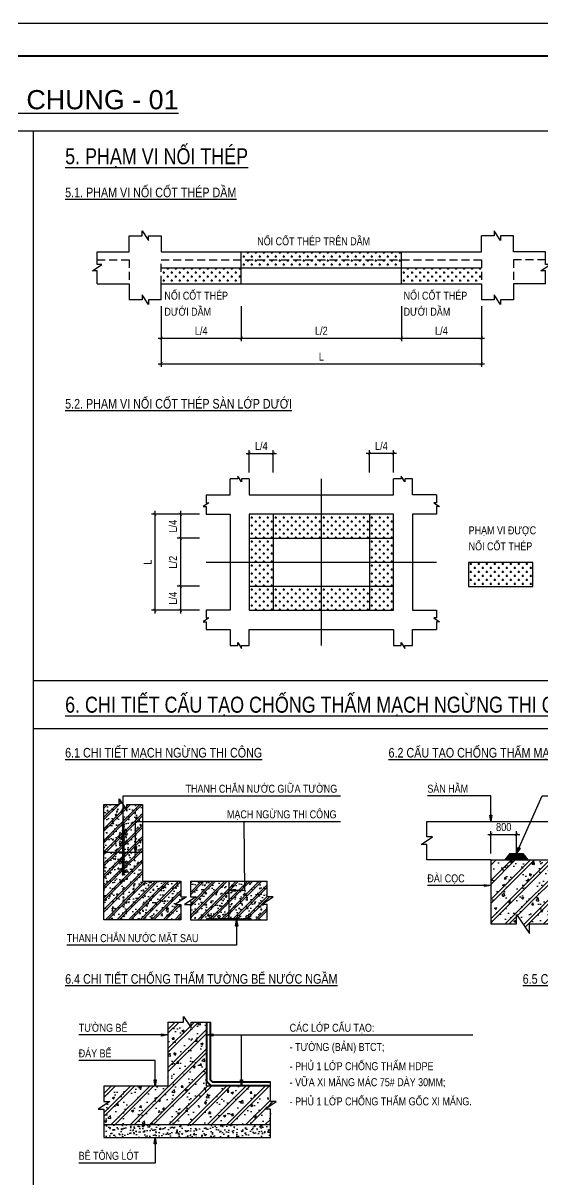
# Model space of a CAD drawing. Header units: millimetres. Extents: x -2327 to 84344, y -1171 to 60045.
# Drawn here: x 38348 to 54577, y 23913 to 60045 of the extents above; entities that cross this region are included whole.
import ezdxf
from ezdxf.enums import TextEntityAlignment as Align

# ---------------------------------------------------------------- set-up
doc = ezdxf.new("R2010")
doc.units = ezdxf.units.MM
doc.header["$LTSCALE"] = 100
doc.header["$MEASUREMENT"] = 0
doc.header["$PDMODE"] = 98
doc.linetypes.add('DASHED', pattern=[0.75, 0.5, -0.25])
doc.layers.get('DEFPOINTS').update_dxf_attribs({"color": 1})
for name, color, linetype in [('ccu12-Dai', 6, 'Continuous'), ('ccu12-Hatch', 8, 'Continuous'), ('ccu12-Khuat', 9, 'DASHED'), ('ccu12-Manh', 8, 'Continuous'), ('ccu12-Text', 31, 'Continuous'), ('ccu12-Thay', 7, 'Continuous'), ('ccu12-Thep', 4, 'Continuous'), ('KC-Thep', 4, 'Continuous')]:
    doc.layers.add(name, color=color, linetype=linetype)
doc.layers.add('Khung ten_A1$0$KT-Net thay', color=7, linetype='Continuous', lineweight=15)
doc.styles.add('ccu12-Arial', font='arial.ttf', dxfattribs={"width": 0.8})
doc.styles.add('ccu12-Arial Narow', font='ARIALN.TTF')
doc.linetypes.add('ZIGZAG', pattern='A,0.0001,-0.2,[131,ltypeshp.shx,S=0.2,R=0,X=-0.2,Y=0],-0.4,[131,ltypeshp.shx,S=0.2,R=180,X=0.2,Y=0],-0.2', length=0.8001)
doc.dimstyles.new('1-100', dxfattribs={"dimscale": 100, "dimtxt": 2.5, "dimasz": 1, "dimexe": 1, "dimexo": 2, "dimgap": 1, "dimtad": 1, "dimdec": 0, "dimdsep": 46, "dimtxsty": 'ccu12-Arial Narow', "dimblk": 'ARCHTICK', "dimcen": -1, "dimdle": 1, "dimclrd": 256, "dimclre": 256, "dimclrt": 3, "dimadec": 0, "dimazin": 2, "dimtfac": 0.1, "dimtdec": 0, "dimtmove": 0, "dimatfit": 1, "dimldrblk": 'ARCHTICK', "dimfxl": 1, "dimtvp": 0.833333, "dimtolj": 1, "dimtzin": 12, "dimarcsym": 0})
doc.dimstyles.new('1-100x5', dxfattribs={"dimscale": 100, "dimtxt": 2.5, "dimasz": 1, "dimexe": 1, "dimexo": 2, "dimgap": 1, "dimtad": 1, "dimdec": 0, "dimlfac": 0.2, "dimdsep": 46, "dimtxsty": 'ccu12-Arial Narow', "dimblk": 'ARCHTICK', "dimcen": -1, "dimdle": 1, "dimclrd": 256, "dimclre": 256, "dimclrt": 3, "dimadec": 0, "dimazin": 2, "dimtfac": 0.1, "dimtdec": 0, "dimtmove": 0, "dimatfit": 1, "dimldrblk": 'ARCHTICK', "dimfxl": 1, "dimtvp": 0.833333, "dimtolj": 1, "dimtzin": 12, "dimarcsym": 0})

# ---------------------------------------------------------------- blocks, each defined once
blk = doc.blocks.new('Khung ten_A1', base_point=(-3406704, 253379))
at = {"layer": 'DEFPOINTS'}
blk.add_lwpolyline([(0, 59400), (84100, 59400), (84100, 0), (0, 0)], close=True, dxfattribs=at)
at = {"layer": 'Khung ten_A1$0$KT-Net thay', "const_width": 60}
blk.add_lwpolyline([(2700, 1000), (83100, 1000), (83100, 58400), (2700, 58400)], close=True, dxfattribs=at)
blk = doc.blocks.new('_ARCHTICK')
at = {"color": 0, "linetype": 'ByBlock', "const_width": 0.15}
blk.add_lwpolyline([(-0.5, -0.5), (0.5, 0.5)], dxfattribs=at)
blk = doc.blocks.new('*D79')
at = {"layer": 'ccu12-Manh', "lineweight": -2, "transparency": 16777216}
for p, q in [((42660, 51206), (42660, 50106)), ((45160, 51206), (45160, 50106)), ((42560, 50206), (45260, 50206))]:
    blk.add_line(p, q, dxfattribs=at)
at = {"layer": 'DEFPOINTS', "color": 0, "transparency": 16777216}
for p in [(42660, 51406), (45160, 51406), (45160, 50206)]:
    blk.add_point(p, dxfattribs=at)
at = {"layer": 'ccu12-Manh', "lineweight": -2, "transparency": 16777216, "xscale": 100, "yscale": 100, "zscale": 100, "rotation": 180}
blk.add_blockref('_ARCHTICK', (42660, 50206), dxfattribs=at)
at = {"layer": 'ccu12-Manh', "lineweight": -2, "transparency": 16777216, "xscale": 100, "yscale": 100, "zscale": 100}
blk.add_blockref('_ARCHTICK', (45160, 50206), dxfattribs=at)
at = {"layer": 'ccu12-Manh', "color": 3, "transparency": 16777216, "insert": (43910, 50435), "char_height": 250, "attachment_point": 5, "style": 'ccu12-Arial Narow'}
blk.add_mtext('\\A1;L/4', dxfattribs=at)
blk = doc.blocks.new('*D80')
at = {"layer": 'ccu12-Manh', "lineweight": -2, "transparency": 16777216}
for p, q in [((45160, 51206), (45160, 50106)), ((50160, 51206), (50160, 50106)), ((45060, 50206), (50260, 50206))]:
    blk.add_line(p, q, dxfattribs=at)
at = {"layer": 'DEFPOINTS', "color": 0, "transparency": 16777216}
for p in [(45160, 51406), (50160, 51406), (50160, 50206)]:
    blk.add_point(p, dxfattribs=at)
at = {"layer": 'ccu12-Manh', "lineweight": -2, "transparency": 16777216, "xscale": 100, "yscale": 100, "zscale": 100, "rotation": 180}
blk.add_blockref('_ARCHTICK', (45160, 50206), dxfattribs=at)
at = {"layer": 'ccu12-Manh', "lineweight": -2, "transparency": 16777216, "xscale": 100, "yscale": 100, "zscale": 100}
blk.add_blockref('_ARCHTICK', (50160, 50206), dxfattribs=at)
at = {"layer": 'ccu12-Manh', "color": 3, "transparency": 16777216, "insert": (47660, 50435), "char_height": 250, "attachment_point": 5, "style": 'ccu12-Arial Narow'}
blk.add_mtext('\\A1;L/2', dxfattribs=at)
blk = doc.blocks.new('*D81')
at = {"layer": 'ccu12-Manh', "lineweight": -2, "transparency": 16777216}
for p, q in [((50160, 51206), (50160, 50106)), ((52660, 51206), (52660, 50106)), ((50060, 50206), (52760, 50206))]:
    blk.add_line(p, q, dxfattribs=at)
at = {"layer": 'DEFPOINTS', "color": 0, "transparency": 16777216}
for p in [(50160, 51406), (52660, 51406), (52660, 50206)]:
    blk.add_point(p, dxfattribs=at)
at = {"layer": 'ccu12-Manh', "lineweight": -2, "transparency": 16777216, "xscale": 100, "yscale": 100, "zscale": 100, "rotation": 180}
blk.add_blockref('_ARCHTICK', (50160, 50206), dxfattribs=at)
at = {"layer": 'ccu12-Manh', "lineweight": -2, "transparency": 16777216, "xscale": 100, "yscale": 100, "zscale": 100}
blk.add_blockref('_ARCHTICK', (52660, 50206), dxfattribs=at)
at = {"layer": 'ccu12-Manh', "color": 3, "transparency": 16777216, "insert": (51410, 50435), "char_height": 250, "attachment_point": 5, "style": 'ccu12-Arial Narow'}
blk.add_mtext('\\A1;L/4', dxfattribs=at)
blk = doc.blocks.new('*D82')
at = {"layer": 'ccu12-Manh', "lineweight": -2, "transparency": 16777216}
for p, q in [((43260, 44806), (43260, 43856)), ((43860, 44706), (43160, 44706)), ((43860, 43956), (43160, 43956))]:
    blk.add_line(p, q, dxfattribs=at)
at = {"layer": 'DEFPOINTS', "color": 0, "transparency": 16777216}
for p in [(44060, 44706), (43260, 43956), (44060, 43956)]:
    blk.add_point(p, dxfattribs=at)
at = {"layer": 'ccu12-Manh', "lineweight": -2, "transparency": 16777216, "xscale": 100, "yscale": 100, "zscale": 100}
for p, rotation in [((43260, 44706), 90), ((43260, 43956), 270)]:
    blk.add_blockref('_ARCHTICK', p, dxfattribs=dict(at, rotation=rotation))
at = {"layer": 'ccu12-Manh', "color": 3, "transparency": 16777216, "insert": (43030, 44331), "char_height": 250, "attachment_point": 5, "rotation": 90, "style": 'ccu12-Arial Narow'}
blk.add_mtext('\\A1;L/4', dxfattribs=at)
blk = doc.blocks.new('*D83')
at = {"layer": 'ccu12-Manh', "lineweight": -2, "transparency": 16777216}
for p, q in [((43860, 43956), (43160, 43956)), ((43260, 44056), (43260, 42356)), ((43860, 42456), (43160, 42456))]:
    blk.add_line(p, q, dxfattribs=at)
at = {"layer": 'DEFPOINTS', "color": 0, "transparency": 16777216}
for p in [(44060, 43956), (43260, 42456), (44060, 42456)]:
    blk.add_point(p, dxfattribs=at)
at = {"layer": 'ccu12-Manh', "lineweight": -2, "transparency": 16777216, "xscale": 100, "yscale": 100, "zscale": 100}
for p, rotation in [((43260, 43956), 90), ((43260, 42456), 270)]:
    blk.add_blockref('_ARCHTICK', p, dxfattribs=dict(at, rotation=rotation))
at = {"layer": 'ccu12-Manh', "color": 3, "transparency": 16777216, "insert": (43030, 43206), "char_height": 250, "attachment_point": 5, "rotation": 90, "style": 'ccu12-Arial Narow'}
blk.add_mtext('\\A1;L/2', dxfattribs=at)
blk = doc.blocks.new('*D84')
at = {"layer": 'ccu12-Manh', "lineweight": -2, "transparency": 16777216}
for p, q in [((43860, 42456), (43160, 42456)), ((43260, 42556), (43260, 41606)), ((43860, 41706), (43160, 41706))]:
    blk.add_line(p, q, dxfattribs=at)
at = {"layer": 'DEFPOINTS', "color": 0, "transparency": 16777216}
for p in [(44060, 42456), (43260, 41706), (44060, 41706)]:
    blk.add_point(p, dxfattribs=at)
at = {"layer": 'ccu12-Manh', "lineweight": -2, "transparency": 16777216, "xscale": 100, "yscale": 100, "zscale": 100}
for p, rotation in [((43260, 42456), 90), ((43260, 41706), 270)]:
    blk.add_blockref('_ARCHTICK', p, dxfattribs=dict(at, rotation=rotation))
at = {"layer": 'ccu12-Manh', "color": 3, "transparency": 16777216, "insert": (43030, 42081), "char_height": 250, "attachment_point": 5, "rotation": 90, "style": 'ccu12-Arial Narow'}
blk.add_mtext('\\A1;L/4', dxfattribs=at)
blk = doc.blocks.new('*D85')
at = {"layer": 'ccu12-Manh', "lineweight": -2, "transparency": 16777216}
for p, q in [((42460, 44806), (42460, 41606)), ((43860, 44706), (42360, 44706)), ((43860, 41706), (42360, 41706))]:
    blk.add_line(p, q, dxfattribs=at)
at = {"layer": 'DEFPOINTS', "color": 0, "transparency": 16777216}
for p in [(44060, 44706), (42460, 41706), (44060, 41706)]:
    blk.add_point(p, dxfattribs=at)
at = {"layer": 'ccu12-Manh', "lineweight": -2, "transparency": 16777216, "xscale": 100, "yscale": 100, "zscale": 100}
for p, rotation in [((42460, 44706), 90), ((42460, 41706), 270)]:
    blk.add_blockref('_ARCHTICK', p, dxfattribs=dict(at, rotation=rotation))
at = {"layer": 'ccu12-Manh', "color": 3, "transparency": 16777216, "insert": (42235, 43206), "char_height": 250, "attachment_point": 5, "rotation": 90, "style": 'ccu12-Arial Narow'}
blk.add_mtext('\\A1;L', dxfattribs=at)
blk = doc.blocks.new('*D86')
at = {"layer": 'ccu12-Manh', "lineweight": -2, "transparency": 16777216}
for p, q in [((45410, 46006), (45410, 46706)), ((46160, 46006), (46160, 46706)), ((45310, 46606), (46260, 46606))]:
    blk.add_line(p, q, dxfattribs=at)
at = {"layer": 'DEFPOINTS', "color": 0, "transparency": 16777216}
for p in [(46160, 46606), (45410, 45806), (46160, 45806)]:
    blk.add_point(p, dxfattribs=at)
at = {"layer": 'ccu12-Manh', "lineweight": -2, "transparency": 16777216, "xscale": 100, "yscale": 100, "zscale": 100, "rotation": 180}
blk.add_blockref('_ARCHTICK', (45410, 46606), dxfattribs=at)
at = {"layer": 'ccu12-Manh', "lineweight": -2, "transparency": 16777216, "xscale": 100, "yscale": 100, "zscale": 100}
blk.add_blockref('_ARCHTICK', (46160, 46606), dxfattribs=at)
at = {"layer": 'ccu12-Manh', "color": 3, "transparency": 16777216, "insert": (45785, 46835), "char_height": 250, "attachment_point": 5, "style": 'ccu12-Arial Narow'}
blk.add_mtext('\\A1;L/4', dxfattribs=at)
blk = doc.blocks.new('*D87')
at = {"layer": 'ccu12-Manh', "lineweight": -2, "transparency": 16777216}
for p, q in [((49160, 46006), (49160, 46706)), ((49910, 46006), (49910, 46706)), ((50010, 46606), (49060, 46606))]:
    blk.add_line(p, q, dxfattribs=at)
at = {"layer": 'DEFPOINTS', "color": 0, "transparency": 16777216}
for p in [(49160, 46606), (49160, 45806), (49910, 45806)]:
    blk.add_point(p, dxfattribs=at)
at = {"layer": 'ccu12-Manh', "lineweight": -2, "transparency": 16777216, "xscale": 100, "yscale": 100, "zscale": 100, "rotation": 180}
blk.add_blockref('_ARCHTICK', (49160, 46606), dxfattribs=at)
at = {"layer": 'ccu12-Manh', "lineweight": -2, "transparency": 16777216, "xscale": 100, "yscale": 100, "zscale": 100}
blk.add_blockref('_ARCHTICK', (49910, 46606), dxfattribs=at)
at = {"layer": 'ccu12-Manh', "color": 3, "transparency": 16777216, "insert": (49535, 46835), "char_height": 250, "attachment_point": 5, "style": 'ccu12-Arial Narow'}
blk.add_mtext('\\A1;L/4', dxfattribs=at)
blk = doc.blocks.new('Overlap_Beam')
at = {"layer": 'ccu12-Khuat', "ltscale": 5}
for points in [[(22700, 26950), (23700, 26950), (23700, 26200)], [(24700, 26200), (24700, 26950), (34700, 26950), (34700, 26200)], [(36700, 26950), (35700, 26950), (35700, 26200)]]:
    blk.add_lwpolyline(points, dxfattribs=at)
at = {"layer": 'ccu12-Manh'}
for points in [[(23700, 27700), (24100, 27700), (24100, 27850), (24300, 27550), (24300, 27700), (24700, 27700)], [(35700, 27700), (35300, 27700), (35300, 27550), (35100, 27850), (35100, 27700), (34700, 27700)], [(22700, 26200), (22700, 26600), (22550, 26600), (22850, 26800), (22700, 26800), (22700, 27200)], [(36700, 26200), (36700, 26600), (36550, 26600), (36850, 26800), (36700, 26800), (36700, 27200)], [(24700, 25700), (24300, 25700), (24300, 25550), (24100, 25850), (24100, 25700), (23700, 25700)], [(35700, 25700), (35300, 25700), (35300, 25550), (35100, 25850), (35100, 25700), (34700, 25700)]]:
    blk.add_lwpolyline(points, dxfattribs=at)
at = {"layer": 'ccu12-Thay'}
for points in [[(22700, 27200), (23700, 27200), (23700, 27700)], [(24700, 27700), (24700, 27200), (34700, 27200), (34700, 27700)], [(36700, 27200), (35700, 27200), (35700, 27700)], [(22700, 26200), (23700, 26200), (23700, 25700)], [(24700, 25700), (24700, 26200), (34700, 26200), (34700, 25700)], [(36700, 26200), (35700, 26200), (35700, 25700)]]:
    blk.add_lwpolyline(points, dxfattribs=at)
blk = doc.blocks.new('Overlap_Slab_X')
at = {"layer": 'ccu12-Manh'}
for points in [[(27450, 21500), (27210, 21500), (27210, 21410), (27090, 21590), (27090, 21500), (26850, 21500)], [(32550, 21500), (32310, 21500), (32310, 21410), (32190, 21590), (32190, 21500), (31950, 21500)], [(26100, 21000), (26100, 20760), (26190, 20760), (26010, 20640), (26100, 20640), (26100, 20400)], [(33300, 21000), (33300, 20760), (33210, 20760), (33390, 20640), (33300, 20640), (33300, 20400)], [(26100, 17400), (26100, 17160), (26190, 17160), (26010, 17040), (26100, 17040), (26100, 16800)], [(33300, 17400), (33300, 17160), (33210, 17160), (33390, 17040), (33300, 17040), (33300, 16800)], [(26850, 16300), (27090, 16300), (27090, 16390), (27210, 16210), (27210, 16300), (27450, 16300)], [(31950, 16300), (32190, 16300), (32190, 16390), (32310, 16210), (32310, 16300), (32550, 16300)]]:
    blk.add_lwpolyline(points, dxfattribs=at)
at = {"layer": 'ccu12-Thay'}
for points in [[(26100, 21000), (26850, 21000), (26850, 21500)], [(27450, 21500), (27450, 21000), (31950, 21000), (31950, 21500)], [(33300, 21000), (32550, 21000), (32550, 21500)], [(26100, 20400), (26850, 20400), (26850, 17400), (26100, 17400)], [(33300, 20400), (32550, 20400), (32550, 17400), (33300, 17400)], [(26100, 16800), (26850, 16800), (26850, 16300)], [(27450, 16300), (27450, 16800), (31950, 16800), (31950, 16300)], [(32550, 16300), (32550, 16800), (33300, 16800)]]:
    blk.add_lwpolyline(points, dxfattribs=at)
blk.add_lwpolyline([(27450, 17400), (31950, 17400), (31950, 20400), (27450, 20400)], close=True, dxfattribs=at)
blk = doc.blocks.new('*D101')
at = {"layer": 'ccu12-Manh', "lineweight": -2, "ltscale": 5, "transparency": 16777216}
for p, q in [((42660, 51206), (42660, 49306)), ((52660, 51206), (52660, 49306)), ((42560, 49406), (52760, 49406))]:
    blk.add_line(p, q, dxfattribs=at)
at = {"layer": 'DEFPOINTS', "color": 0, "ltscale": 5, "transparency": 16777216}
for p in [(42660, 51406), (52660, 51406), (52660, 49406)]:
    blk.add_point(p, dxfattribs=at)
at = {"layer": 'ccu12-Manh', "lineweight": -2, "ltscale": 5, "transparency": 16777216, "xscale": 100, "yscale": 100, "zscale": 100, "rotation": 180}
blk.add_blockref('_ARCHTICK', (42660, 49406), dxfattribs=at)
at = {"layer": 'ccu12-Manh', "lineweight": -2, "ltscale": 5, "transparency": 16777216, "xscale": 100, "yscale": 100, "zscale": 100}
blk.add_blockref('_ARCHTICK', (52660, 49406), dxfattribs=at)
at = {"layer": 'ccu12-Manh', "color": 3, "ltscale": 5, "transparency": 16777216, "insert": (47660, 49631), "char_height": 250, "attachment_point": 5, "style": 'ccu12-Arial Narow'}
blk.add_mtext('\\A1;L', dxfattribs=at)
blk = doc.blocks.new('Detail18_Construction Joint')
at = {"layer": 'ccu12-Hatch'}
h = blk.add_hatch(dxfattribs=at)
h.set_pattern_fill('VATLIEU04', color=256, scale=60, pattern_type=2)
h.set_pattern_definition([(50, (53843.2, 2337.8), (430.3561, -37.6513), [45, -495]), (355, (53843.2, 2337.8), (-83.2508, 451.3153), [36, -396]), (100.4514, (53879.06, 2334.66), (347.1056, 413.6637), [38.2441, -420.6853]), (46.1842, (53843.2, 2457.8), (640.3446, -99.3114), [67.5, -742.5]), (96.6356, (53896.56, 2449.5), (560.7976, 584.4707), [57.366, -631.028]), (351.1842, (53843.2, 2457.8), (560.797, 584.471), [54, -594]), (21, (53903.2, 2427.8), (358.1442, -241.5713), [45, -495]), (326, (53903.2, 2427.8), (145.9892, 435.09), [36, -396]), (71.4514, (53933.05, 2407.67), (504.1336, 193.5183), [38.2441, -420.6853]), (37.5, (53843.2, 2337.8), (7.2959, 199.7363), [0, -391.2, 0, -402, 0, -397.5]), (7.5, (53843.2, 2337.8), (157.8417, 236.64703), [0, -229.2, 0, -382.2, 0, -151.5]), (327.5, (53709.4, 2337.8), (320.29346, -13.53292), [0, -150, 0, -468, 0, -621]), (317.5, (53649.4, 2337.8), (349.9117, 60.063), [0, -195, 0, -310.8, 0, -441]), (45, (53843.2, 2337.8), (-180.3122, 180.3122), []), (45, (53843.2, 2411.3), (-180.3122, 180.3122), [])])
h.paths.add_polyline_path([(139900, 5844), (138700, 5844), (138700, 4767), (138708, 4767), (138708, 4672, 0.414214), (138714, 4667), (138982, 4667, 0.521595), (138951, 4743, -0.422916), (139063, 4742, 0.56332), (139036, 4661), (139089, 4661), (139089, 4672), (139094, 4672), (139094, 4661), (139117, 4661), (139117, 4672), (139122, 4672), (139122, 4661), (139144, 4661), (139144, 4672), (139150, 4672), (139150, 4661), (139172, 4661), (139172, 4672), (139178, 4672), (139178, 4661), (139200, 4661), (139200, 4672), (139206, 4672), (139206, 4661), (139248, 4661, 0.512003), (139231, 4741, -0.568569), (139229, 4750, -0.383741), (139333, 4744, 0.567207), (139307, 4661), (139376, 4661), (139367, 4677), (139394, 4677), (139394, 4644), (139900, 4644), (139900, 5124), (139720, 5124), (140080, 5364), (139900, 5364)])
h.paths.add_polyline_path([(138700, 5844), (137500, 5844), (137500, 5364), (137680, 5364), (137320, 5124), (137500, 5124), (137500, 4644), (138006, 4644), (138006, 4677), (138033, 4677), (138093, 4661, 0.512167), (138075, 4740, -0.572407), (138074, 4750, -0.38399), (138178, 4743, 0.57093), (138152, 4661), (138194, 4661), (138194, 4672), (138200, 4672), (138200, 4661), (138222, 4661), (138222, 4672), (138228, 4672), (138228, 4661), (138250, 4661), (138250, 4672), (138256, 4672), (138256, 4661), (138278, 4661), (138278, 4672), (138283, 4672), (138283, 4661), (138306, 4661), (138306, 4672), (138311, 4672), (138311, 4661), (138364, 4661, 0.56332), (138337, 4742, -0.422916), (138449, 4743, 0.520478), (138418, 4667), (138686, 4667, 0.414214), (138692, 4672), (138692, 4767)])
h.paths.add_polyline_path([(137200, 5844), (136000, 5844), (136000, 6744), (135522, 6744), (135522, 6736), (135428, 6736, 0.414214), (135422, 6731), (135422, 6462, 0.520478), (135498, 6493, -0.422916), (135498, 6382, 0.56332), (135417, 6409), (135417, 6356), (135428, 6356), (135428, 6350), (135417, 6328), (135428, 6328), (135428, 6322), (135417, 6300), (135428, 6300), (135428, 6295), (135417, 6272), (135428, 6272), (135428, 6267), (135417, 6245), (135428, 6245), (135428, 6239), (135417, 6196, 0.512167), (135496, 6214, -0.568569), (135505, 6215, -0.34781), (135505, 6118, -0.572407), (135496, 6120, 0.512167), (135417, 6137), (135417, 6068), (135433, 6078), (135433, 6050), (135400, 6050), (135367, 6050), (135367, 6078), (135383, 6137, 0.512167), (135304, 6120, -0.572407), (135295, 6118, -0.38399), (135301, 6222, 0.57093), (135383, 6196), (135383, 6239), (135372, 6239), (135372, 6245), (135383, 6245), (135383, 6267), (135372, 6267), (135372, 6272), (135383, 6272), (135383, 6295), (135372, 6295), (135372, 6300), (135383, 6300), (135383, 6322), (135372, 6322), (135372, 6328), (135383, 6328), (135383, 6350), (135372, 6350), (135372, 6356), (135383, 6356), (135383, 6409, 0.56332), (135302, 6382, -0.422916), (135302, 6493, 0.520478), (135378, 6462), (135378, 6731, 0.414214), (135372, 6736), (135278, 6736), (134800, 6744), (134800, 4644), (137200, 4644), (137200, 5124), (137020, 5124), (137380, 5364), (137200, 5364)])
h.paths.add_polyline_path([(136000, 8244), (135520, 8244), (135520, 8064), (135280, 8424), (135280, 8244), (134800, 8244), (134800, 6744), (135278, 6744), (135278, 6753), (135372, 6753, 0.414214), (135378, 6758), (135378, 7027, 0.521595), (135302, 6996, -0.422916), (135302, 7107, 0.56332), (135383, 7080), (135383, 7133), (135372, 7133), (135372, 7139), (135383, 7139), (135383, 7161), (135372, 7161), (135372, 7167), (135383, 7167), (135383, 7189), (135372, 7189), (135372, 7195), (135383, 7195), (135383, 7217), (135372, 7217), (135372, 7222), (135383, 7222), (135383, 7245), (135372, 7245), (135372, 7250), (135383, 7250), (135383, 7293, 0.512003), (135304, 7275, -0.568569), (135294, 7274, -0.383741), (135301, 7378, 0.567207), (135383, 7352), (135383, 7421), (135367, 7411), (135367, 7439), (135400, 7439), (135433, 7439), (135433, 7411), (135417, 7352, 0.509209), (135496, 7369, -0.568566), (135506, 7371, -0.38399), (135499, 7267, 0.570758), (135417, 7293), (135417, 7250), (135428, 7250), (135428, 7245), (135417, 7245), (135417, 7222), (135428, 7222), (135428, 7217), (135417, 7217), (135417, 7195), (135428, 7195), (135428, 7189), (135417, 7189), (135417, 7167), (135428, 7167), (135428, 7161), (135417, 7161), (135417, 7139), (135428, 7139), (135428, 7133), (135417, 7133), (135417, 7080, 0.56332), (135498, 7107, -0.422916), (135498, 6996, 0.521595), (135422, 7027), (135422, 6758, 0.414214), (135428, 6753), (135522, 6753), (136000, 6744)])
at = {"color": 2}
blk.add_lwpolyline([(138255, 4661), (138256, 4661)], dxfattribs=at)
at = {"layer": 'ccu12-Dai', "linetype": 'ZIGZAG', "ltscale": 2}
for p, q in [((136000, 6744), (134800, 6744)), ((138700, 5844), (138700, 4644))]:
    blk.add_line(p, q, dxfattribs=at)
at = {"layer": 'ccu12-Manh'}
for points in [[(134800, 8244), (135280, 8244), (135280, 8424), (135520, 8064), (135520, 8244), (136000, 8244)], [(137200, 5844), (137200, 5364), (137380, 5364), (137020, 5124), (137200, 5124), (137200, 4644)], [(137500, 5844), (137500, 5364), (137680, 5364), (137320, 5124), (137500, 5124), (137500, 4644)], [(139900, 4644), (139900, 5124), (139720, 5124), (140080, 5364), (139900, 5364), (139900, 5844)]]:
    blk.add_lwpolyline(points, dxfattribs=at)
at = {"layer": 'ccu12-Thay'}
for p, q in [((137500, 5844), (139900, 5844)), ((137500, 4644), (139900, 4644))]:
    blk.add_line(p, q, dxfattribs=at)
for points in [[(137200, 4644), (134800, 4644), (134800, 8244)], [(136000, 8244), (136000, 5844), (137200, 5844)]]:
    blk.add_lwpolyline(points, dxfattribs=at)
at = {"layer": 'KC-Thep', "color": 2}
blk.add_line((135400, 7439), (135400, 6050), dxfattribs=at)
blk.add_line((135400, 7439), (135400, 6050), dxfattribs=at)
at = {"layer": 'KC-Thep'}
for points in [[(135400, 6050), (135400, 7439), (135367, 7439), (135367, 7411), (135383, 7421), (135383, 7352, -0.509209), (135304, 7369, 0.568566), (135294, 7371, 0.34781), (135294, 7274, 0.568569), (135304, 7275, -0.512003), (135383, 7293), (135383, 7250), (135372, 7250), (135372, 7245), (135383, 7245), (135383, 7222), (135372, 7222), (135372, 7217), (135383, 7217), (135383, 7195), (135372, 7195), (135372, 7189), (135383, 7189), (135383, 7167), (135372, 7167), (135372, 7161), (135383, 7161), (135383, 7139), (135372, 7139), (135372, 7133), (135383, 7133), (135383, 7080, -0.505131), (135305, 7099, 0.56683), (135295, 7100, 0.349561), (135295, 7003, 0.568566), (135305, 7004, -0.464958), (135378, 7027), (135378, 6758, -0.414214), (135372, 6753), (135278, 6753), (135278, 6736), (135372, 6736, -0.414214), (135378, 6731), (135378, 6462, -0.46389), (135305, 6485, 0.568566), (135295, 6486, 0.349561), (135296, 6389, 0.56683), (135305, 6390, -0.505131), (135383, 6409), (135383, 6356), (135372, 6356), (135372, 6350), (135383, 6350), (135383, 6328), (135372, 6328), (135372, 6322), (135383, 6322), (135383, 6300), (135372, 6300), (135372, 6295), (135383, 6295), (135383, 6272), (135372, 6272), (135372, 6267), (135383, 6267), (135383, 6245), (135372, 6245), (135372, 6239), (135383, 6239), (135383, 6196, -0.512167), (135304, 6214, 0.568569), (135295, 6215, 0.34781), (135295, 6118, 0.572407), (135304, 6120, -0.512167), (135383, 6137), (135383, 6068), (135367, 6078), (135367, 6050), (135400, 6050)], [(135400, 6050), (135400, 7439), (135433, 7439), (135433, 7411), (135417, 7421), (135417, 7352, 0.509209), (135496, 7369, -0.568566), (135506, 7371, -0.34781), (135506, 7274, -0.568569), (135496, 7275, 0.512003), (135417, 7293), (135417, 7250), (135428, 7250), (135428, 7245), (135417, 7245), (135417, 7222), (135428, 7222), (135428, 7217), (135417, 7217), (135417, 7195), (135428, 7195), (135428, 7189), (135417, 7189), (135417, 7167), (135428, 7167), (135428, 7161), (135417, 7161), (135417, 7139), (135428, 7139), (135428, 7133), (135417, 7133), (135417, 7080, 0.505131), (135495, 7099, -0.56683), (135505, 7100, -0.349561), (135505, 7003, -0.568566), (135495, 7004, 0.464958), (135422, 7027), (135422, 6758, 0.414214), (135428, 6753), (135522, 6753), (135522, 6736), (135428, 6736, 0.414214), (135422, 6731), (135422, 6462, 0.46389), (135495, 6485, -0.568566), (135505, 6486, -0.349561), (135504, 6389, -0.56683), (135495, 6390, 0.505131), (135417, 6409), (135417, 6356), (135428, 6356), (135428, 6350), (135417, 6350), (135417, 6328), (135428, 6328), (135428, 6322), (135417, 6322), (135417, 6300), (135428, 6300), (135428, 6295), (135417, 6295), (135417, 6272), (135428, 6272), (135428, 6267), (135417, 6267), (135417, 6245), (135428, 6245), (135428, 6239), (135417, 6239), (135417, 6196, 0.512167), (135496, 6214, -0.568569), (135505, 6215, -0.34781), (135505, 6118, -0.572407), (135496, 6120, 0.512167), (135417, 6137), (135417, 6068), (135433, 6078), (135433, 6050), (135400, 6050)], [(138006, 4644), (139394, 4644), (139394, 4677), (139367, 4677), (139376, 4661), (139307, 4661, -0.509209), (139325, 4741, 0.568566), (139326, 4750, 0.34781), (139229, 4750, 0.568569), (139231, 4741, -0.512003), (139248, 4661), (139206, 4661), (139206, 4672), (139200, 4672), (139200, 4661), (139178, 4661), (139178, 4672), (139172, 4672), (139172, 4661), (139150, 4661), (139150, 4672), (139144, 4672), (139144, 4661), (139122, 4661), (139122, 4672), (139117, 4672), (139117, 4661), (139094, 4661), (139094, 4672), (139089, 4672), (139089, 4661), (139036, 4661, -0.505131), (139054, 4740, 0.56683), (139055, 4749, 0.349561), (138958, 4749, 0.568566), (138960, 4740, -0.464958), (138982, 4667), (138714, 4667, -0.414214), (138708, 4672), (138708, 4767), (138692, 4767), (138692, 4672, -0.414214), (138686, 4667), (138418, 4667, -0.46389), (138440, 4740, 0.568566), (138442, 4749, 0.349561), (138345, 4749, 0.56683), (138346, 4739, -0.505131), (138364, 4661), (138311, 4661), (138311, 4672), (138306, 4672), (138306, 4661), (138283, 4661), (138283, 4672), (138278, 4672), (138278, 4661), (138256, 4661), (138256, 4672), (138250, 4672), (138250, 4661), (138228, 4661), (138228, 4672), (138222, 4672), (138222, 4661), (138200, 4661), (138200, 4672), (138194, 4672), (138194, 4661), (138152, 4661, -0.512167), (138169, 4740, 0.568569), (138170, 4750, 0.34781), (138074, 4750, 0.572407), (138075, 4740, -0.512167), (138093, 4661), (138024, 4661), (138033, 4677), (138006, 4677), (138006, 4644)]]:
    blk.add_lwpolyline(points, format="xyb", dxfattribs=at)
blk = doc.blocks.new('*D163')
at = {"layer": 'ccu12-Manh', "lineweight": -2, "ltscale": 5, "transparency": 16777216}
for p, q in [((52855, 34706), (53855, 34706)), ((52955, 34106), (52955, 34806)), ((53755, 34106), (53755, 34806))]:
    blk.add_line(p, q, dxfattribs=at)
at = {"layer": 'DEFPOINTS', "color": 0, "ltscale": 5, "transparency": 16777216}
for p in [(53755, 34706), (52955, 33906), (53755, 33906)]:
    blk.add_point(p, dxfattribs=at)
at = {"layer": 'ccu12-Manh', "lineweight": -2, "ltscale": 5, "transparency": 16777216, "xscale": 100, "yscale": 100, "zscale": 100, "rotation": 180}
blk.add_blockref('_ARCHTICK', (52955, 34706), dxfattribs=at)
at = {"layer": 'ccu12-Manh', "lineweight": -2, "ltscale": 5, "transparency": 16777216, "xscale": 100, "yscale": 100, "zscale": 100}
blk.add_blockref('_ARCHTICK', (53755, 34706), dxfattribs=at)
at = {"layer": 'ccu12-Manh', "color": 3, "ltscale": 5, "transparency": 16777216, "insert": (53355, 34933), "char_height": 250, "attachment_point": 5, "style": 'ccu12-Arial Narow'}
blk.add_mtext('\\A1;800', dxfattribs=at)

msp = doc.modelspace()

# ---------------------------------------------------------------- hatches: boundary and pattern name
at = {"layer": 'ccu12-Dai', "ltscale": 5}
h = msp.add_hatch(dxfattribs=at)
h.set_pattern_fill('ANSI31', color=256)
h.set_pattern_definition([(45, (-3351.33648, 67024.23055), (-0.08838834765, 0.08838834765), [])])
h.paths.add_polyline_path([(54105.2, 33905.7), (53955.2, 34105.7), (53555.2, 34105.7), (53405.2, 33905.7)])
at = {"layer": 'ccu12-Hatch'}
h = msp.add_hatch(dxfattribs=at)
h.set_pattern_fill('CROSS', color=256, scale=500)
h.set_pattern_definition([(0, (17959.66, 31505.73), (125, 125), [62.5, -187.5]), (90, (17990.91, 31474.48), (-125, 125), [62.5, -187.5])])
h.paths.add_polyline_path([(45159.7, 52905.7), (45159.7, 52405.7), (50159.7, 52405.7), (50159.7, 52905.7)])
h.paths.add_polyline_path([(52659.7, 51905.7), (52659.7, 52405.7), (50159.7, 52405.7), (50159.7, 51905.7)])
h.paths.add_polyline_path([(45159.7, 51905.7), (45159.7, 52405.7), (42659.7, 52405.7), (42659.7, 51905.7)])
h = msp.add_hatch(dxfattribs=at)
h.set_pattern_fill('CROSS', color=256, scale=500)
h.set_pattern_definition([(0, (-40.34, -7394.27), (125, 125), [62.5, -187.5]), (90, (-9.09, -7425.52), (-125, 125), [62.5, -187.5])])
h.paths.add_polyline_path([(49159.7, 44705.7), (46159.7, 44705.7), (46159.7, 43955.7), (49159.7, 43955.7)])
h.paths.add_polyline_path([(46159.7, 44705.7), (45409.7, 44705.7), (45409.7, 43955.7), (46159.7, 43955.7)])
h.paths.add_polyline_path([(46159.7, 43955.7), (45409.7, 43955.7), (45409.7, 42455.7), (46159.7, 42455.7)])
h.paths.add_polyline_path([(46159.7, 42455.7), (45409.7, 42455.7), (45409.7, 41705.7), (46159.7, 41705.7)])
h.paths.add_polyline_path([(49159.7, 42455.7), (46159.7, 42455.7), (46159.7, 41705.7), (49159.7, 41705.7)])
h.paths.add_polyline_path([(49909.7, 42455.7), (49159.7, 42455.7), (49159.7, 41705.7), (49909.7, 41705.7)])
h.paths.add_polyline_path([(49909.7, 43955.7), (49159.7, 43955.7), (49159.7, 42455.7), (49909.7, 42455.7)])
h.paths.add_polyline_path([(49909.7, 44705.7), (49159.7, 44705.7), (49159.7, 43955.7), (49909.7, 43955.7)])
h = msp.add_hatch(dxfattribs=at)
h.set_pattern_fill('CROSS', color=256, scale=500)
h.set_pattern_definition([(0, (17675.66, 34777.23), (125, 125), [62.5, -187.5]), (90, (17706.91, 34745.98), (-125, 125), [62.5, -187.5])])
h.paths.add_polyline_path([(54259.7, 42445.7), (54259.7, 43195.7), (52259.7, 43195.7), (52259.7, 42445.7)])
h = msp.add_hatch(dxfattribs=at)
h.set_pattern_fill('VATLIEU04', color=256, scale=100, pattern_type=2)
h.set_pattern_definition([(50, (-3380.84, 69368.23), (717.26, -62.752), [75, -825]), (355, (-3380.8, 69368.2), (-138.751, 752.192), [60, -660]), (100.4514, (-3321.06, 69363), (578.5094, 689.4395), [63.74, -701.142]), (46.1842, (-3380.8, 69568.2), (1067.241, -165.519), [112.5, -1237.5]), (96.6356, (-3291.9, 69554.4), (934.663, 974.118), [95.61, -1051.713]), (351.1842, (-3380.8, 69568.2), (934.662, 974.119), [90, -990]), (21, (-3280.84, 69518.23), (596.907, -402.619), [75, -825]), (326, (-3280.8, 69518.2), (243.315, 725.15), [60, -660]), (71.4514, (-3231.1, 69484.7), (840.2226, 322.5305), [63.74, -701.142]), (37.5, (-3380.84, 69368.23), (12.1599, 332.89385), [0, -652, 0, -670, 0, -662.5]), (7.5, (-3380.84, 69368.23), (263.0695, 394.4117), [0, -382, 0, -637, 0, -252.5]), (327.5, (-3603.84, 69368.23), (533.8224, -22.5549), [0, -250, 0, -780, 0, -1035]), (317.5, (-3703.84, 69368.23), (583.1862, 100.105), [0, -325, 0, -518, 0, -735]), (45, (-3380.84, 69368.23), (-300.5204, 300.5204), []), (45, (-3380.84, 69490.73), (-300.5204, 300.5204), [])])
h.paths.add_polyline_path([(56955.2, 33905.7), (52955.2, 33905.7), (52955.2, 31905.7), (53755.2, 31905.7), (53755.2, 32205.7), (54155.2, 31605.7), (54155.2, 31905.7), (58955.2, 31905.7), (58955.2, 33905.7), (58655.2, 33905.7), (59255.2, 34305.7), (58955.2, 34305.7), (58955.2, 35105.7), (56955.2, 35105.7)])
h = msp.add_hatch(dxfattribs=at)
h.set_pattern_fill('VATLIEU04', color=256, scale=100, pattern_type=2)
h.set_pattern_definition([(50, (-20256.84, 11642.73), (717.26, -62.752), [75, -825]), (355, (-20256.8, 11642.7), (-138.751, 752.192), [60, -660]), (100.4514, (-20197.06, 11637.5), (578.5094, 689.4395), [63.74, -701.142]), (46.1842, (-20256.8, 11842.7), (1067.241, -165.519), [112.5, -1237.5]), (96.6356, (-20167.9, 11828.9), (934.663, 974.118), [95.61, -1051.713]), (351.1842, (-20256.8, 11842.7), (934.662, 974.119), [90, -990]), (21, (-20156.84, 11792.73), (596.907, -402.619), [75, -825]), (326, (-20156.8, 11792.7), (243.315, 725.15), [60, -660]), (71.4514, (-20107.1, 11759.2), (840.2226, 322.5305), [63.74, -701.142]), (37.5, (-20256.84, 11642.73), (12.1599, 332.8939), [0, -652, 0, -670, 0, -662.5]), (7.5, (-20256.84, 11642.73), (263.0695, 394.4117), [0, -382, 0, -637, 0, -252.5]), (327.5, (-20479.84, 11642.73), (533.8224, -22.5549), [0, -250, 0, -780, 0, -1035]), (317.5, (-20579.84, 11642.73), (583.1862, 100.105), [0, -325, 0, -518, 0, -735]), (45, (-20256.84, 11642.73), (-300.5204, 300.5204), []), (45, (-20256.84, 11765.23), (-300.5204, 300.5204), [])])
h.paths.add_polyline_path([(44070.7, 26839.2), (44070.7, 28839.2), (43590.7, 28839.2), (43590.7, 28659.2), (43350.7, 29019.2), (43350.7, 28839.2), (42870.7, 28839.2), (42870.7, 26839.2), (40870.7, 26839.2), (40870.7, 26359.2), (41050.7, 26359.2), (40690.7, 26119.2), (40870.7, 26119.2), (40870.7, 25639.2), (46070.7, 25639.2), (46070.7, 26119.2), (45890.7, 26119.2), (46250.7, 26359.2), (46070.7, 26359.2), (46070.7, 26839.2)])
at = {"layer": 'ccu12-Hatch', "ltscale": 5}
h = msp.add_hatch(dxfattribs=at)
h.set_pattern_fill('AR-CONC', color=256, scale=50)
h.set_pattern_definition([(50, (-20256.84, 11642.73), (358.6301, -31.3761), [37.5, -412.5]), (355, (-20256.84, 11642.73), (-69.3757, 376.096), [30, -330]), (100.45144, (-20226.95, 11640.1), (289.2544, 344.72), [31.87, -350.571]), (46.1842, (-20256.84, 11742.73), (533.6207, -82.7596), [56.25, -618.75]), (96.6356, (-20212.37, 11735.83), (467.331, 487.0593), [47.805, -525.857]), (351.1842, (-20256.84, 11742.73), (467.331, 487.0593), [45, -495]), (21, (-20206.84, 11717.73), (298.4535, -201.3094), [37.5, -412.5]), (326, (-20206.84, 11717.73), (121.6577, 362.575), [30, -330]), (71.45144, (-20181.97, 11700.95), (420.1112, 161.2656), [31.87, -350.571]), (37.5, (-20256.84, 11642.73), (6.07993, 166.44693), [0, -326, 0, -335, 0, -331.25]), (7.5, (-20256.84, 11642.73), (131.53477, 197.20586), [0, -191, 0, -318.5, 0, -126.25]), (327.5, (-20368.34, 11642.73), (266.91122, -11.27744), [0, -125, 0, -390, 0, -517.5]), (317.5, (-20418.34, 11642.73), (291.5931, 50.0525), [0, -162.5, 0, -259, 0, -367.5])])
h.paths.add_polyline_path([(46070.7, 25239.2), (46070.7, 25639.2), (40870.7, 25639.2), (40870.7, 25239.2)])

# ---------------------------------------------------------------- linework, layer by layer
at = {"layer": 'ccu12-Dai'}
msp.add_lwpolyline([(52259.7, 42445.7), (54259.7, 42445.7), (54259.7, 43195.7), (52259.7, 43195.7)], close=True, dxfattribs=at)
at = {"layer": 'ccu12-Dai', "linetype": 'ZIGZAG', "ltscale": 2}
msp.add_lwpolyline([(52955.2, 33905.7), (56955.2, 33905.7), (56955.2, 35105.7)], dxfattribs=at)
at = {"layer": 'ccu12-Dai', "ltscale": 5}
for points in [[(53405.2, 33905.7), (53555.2, 34105.7), (53955.2, 34105.7), (54105.2, 33905.7), (53405.2, 33905.7)], [(46070.7, 26839.2), (44210.7, 26839.2), (44070.7, 26979.2), (44070.7, 28839.2)], [(46070.7, 26859.2), (44218.9, 26859.2), (44090.7, 26987.5), (44090.7, 28839.2)], [(46070.7, 26959.2), (44260.4, 26959.2), (44190.7, 27028.9), (44190.7, 28839.2)], [(46070.7, 26979.2), (44268.7, 26979.2), (44210.7, 27037.2), (44210.7, 28839.2)]]:
    msp.add_lwpolyline(points, dxfattribs=at)
at = {"layer": 'ccu12-Manh'}
for p, q in [((45159.7, 51905.7), (45159.7, 52905.7)), ((50159.7, 51905.7), (50159.7, 52905.7)), ((42659.7, 52405.7), (52659.7, 52405.7)), ((46159.7, 44705.7), (46159.7, 41705.7)), ((49159.7, 44705.7), (49159.7, 41705.7)), ((45409.7, 43955.7), (49909.7, 43955.7)), ((45409.7, 42455.7), (49909.7, 42455.7))]:
    msp.add_line(p, q, dxfattribs=at)
at = {"layer": 'ccu12-Manh', "ltscale": 5}
msp.add_line((52955.2, 33905.7), (52955.2, 31905.7), dxfattribs=at)
for points in [[(50955.2, 33905.7), (50955.2, 34385.7), (50775.2, 34385.7), (51135.2, 34625.7), (50955.2, 34625.7), (50955.2, 35105.7)], [(52955.2, 31905.7), (53755.2, 31905.7), (53755.2, 32205.7), (54155.2, 31605.7), (54155.2, 31905.7), (58955.2, 31905.7), (58955.2, 33905.7), (58655.2, 33905.7), (59255.2, 34305.7), (58955.2, 34305.7), (58955.2, 35105.7)], [(42870.7, 28839.2), (43350.7, 28839.2), (43350.7, 29019.2), (43590.7, 28659.2), (43590.7, 28839.2), (44210.7, 28839.2)], [(40870.7, 26839.2), (40870.7, 26359.2), (41050.7, 26359.2), (40690.7, 26119.2), (40870.7, 26119.2), (40870.7, 25239.2)], [(46070.7, 25239.2), (46070.7, 26119.2), (45890.7, 26119.2), (46250.7, 26359.2), (46070.7, 26359.2), (46070.7, 26979.2)]]:
    msp.add_lwpolyline(points, dxfattribs=at)
at = {"layer": 'ccu12-Thay', "ltscale": 10}
for p, q in [((74646.5, 56673.2), (455.3, 56673.2)), ((38659.7, 56673.2), (38659.7, -140.8)), ((74646.5, 39505.7), (38659.7, 39505.7)), ((74646.5, 38005.7), (38659.7, 38005.7))]:
    msp.add_line(p, q, dxfattribs=at)
at = {"layer": 'ccu12-Thay', "ltscale": 5}
for p, q in [((50955.2, 35105.7), (58955.2, 35105.7)), ((52955.2, 33905.7), (50955.2, 33905.7))]:
    msp.add_line(p, q, dxfattribs=at)
for points in [[(42870.7, 28839.2), (42870.7, 26839.2), (40870.7, 26839.2)], [(46070.7, 26839.2), (44070.7, 26839.2), (44070.7, 28839.2)], [(40870.7, 25639.2), (46070.7, 25639.2), (46070.7, 25639.2), (46070.7, 25639.2), (46070.7, 25639.2)], [(40870.7, 25239.2), (46070.7, 25239.2), (46070.7, 25239.2), (46070.7, 25239.2), (46070.7, 25239.2)]]:
    msp.add_lwpolyline(points, dxfattribs=at)
at = {"layer": 'ccu12-Thep', "ltscale": 5}
for p, q in [((47659.7, 45805.7), (47659.7, 40605.7)), ((44059.7, 43205.7), (51259.7, 43205.7))]:
    msp.add_line(p, q, dxfattribs=at)

# ---------------------------------------------------------------- block references
at = {"layer": 'ccu12-Manh'}
for name, p in [('Overlap_Beam', (17959.7, 25705.7)), ('Overlap_Slab_X', (17959.7, 24305.7)), ('Detail18_Construction Joint', (-93929.3, 27394.7))]:
    msp.add_blockref(name, p, dxfattribs=at)
at = {"layer": 'ccu12-Thay', "ltscale": 5, "xscale": 1.030575244849941, "yscale": 1.030575244849941, "zscale": 1.030575244849941}
msp.add_blockref('Khung ten_A1', (-3513192.2, 259955.2), dxfattribs=at)

# ---------------------------------------------------------------- texts
at = {"layer": 'ccu12-Text', "style": 'ccu12-Arial'}
msp.add_text('%%UQUY ĐỊNH CHUNG - 01', height=600, dxfattribs=at).set_placement((38659.7, 57354.2), align=Align.CENTER)
at = {"layer": 'ccu12-Text', "style": 'ccu12-Arial', "width": 0.8}
for s, height, p in [('%%U5. PHẠM VI NỐI THÉP', 500, (39659.7, 55636.3)), ('%%U5.1. PHẠM VI NỐI CỐT THÉP DẦM', 300, (39659.7, 54605.7)), ('NỐI CỐT THÉP TRÊN DẦM', 250, (45658.7, 53105.7)), ('NỐI CỐT THÉP', 250, (42759.8, 51405.7)), ('NỐI CỐT THÉP', 250, (50229.2, 51405.7)), ('DƯỚI DẦM', 250, (42759.8, 50905.7)), ('DƯỚI DẦM', 250, (50229.2, 50905.7)), ('%%U5.2. PHẠM VI NỐI CỐT THÉP SÀN LỚP DƯỚI', 300, (39659.7, 48005.7)), ('PHẠM VI ĐƯỢC', 250, (52259.7, 44077.2)), ('NỐI CỐT THÉP', 250, (52259.7, 43577.2)), ('%%U6. CHI TIẾT CẤU TẠO CHỐNG THẤM MẠCH NGỪNG THI CÔNG, KHE CO GIÃN', 500, (39659.7, 38505.7)), ('%%U6.1 CHI TIẾT MẠCH NGỪNG THI CÔNG', 300, (39659.7, 37105.7)), ('%%U6.2 CẤU TẠO CHỐNG THẤM MẠCH NGỪNG VỊ TRÍ ĐÀI CỌC', 300, (49758.7, 37105.7)), ('THANH CHẮN NƯỚC GIỮA TƯỜNG', 250, (43421.2, 36005.7)), ('SÀN HẦM', 250, (50971, 36005.7)), ('MẠCH NGỪNG THI CÔNG', 250, (44714.2, 35205.7)), ('ĐÀI CỌC', 250, (50971, 33205.7)), ('THANH CHẮN NƯỚC MẶT SAU', 250, (39711.7, 31339.2)), ('%%U6.4 CHI TIẾT CHỐNG THẤM TƯỜNG BỂ NƯỚC NGẦM', 300, (39659.7, 30039.2)), ('%%U6.5 CHI TIẾT CHỐNG THẤM SÀN HẦM ĐÁY', 300, (53948.2, 30039.2)), ('TƯỜNG BỂ', 250, (40086.5, 28539.2)), ('CÁC LỚP CẤU TẠO:', 250, (46670.7, 28539.2)), ('- TƯỜNG (BẢN) BTCT;', 250, (46670.7, 27939.2)), ('ĐÁY BỂ', 250, (40083.3, 27739.2)), ('- PHỦ 1 LỚP CHỐNG THẤM HDPE', 250, (46670.7, 27339.2)), ('- VỮA XI MĂNG MÁC 75# DÀY 30MM;', 250, (46670.7, 26839.2)), ('- PHỦ 1 LỚP CHỐNG THẤM GỐC XI MĂNG.', 250, (46670.7, 26239.2)), ('BÊ TÔNG LÓT', 250, (40083.3, 24539.2))]:
    msp.add_text(s, height=height, dxfattribs=at).set_placement(p)

# ---------------------------------------------------------------- dimensions: what is measured, and where the dimension line sits
at = {"layer": 'ccu12-Manh'}
for base, p1, p2, text, picture, middle in [((45159.7, 50205.7), (42659.7, 51405.7), (45159.7, 51405.7), 'L/4', '*D79', (43909.7, 50434.9)), ((50159.7, 50205.7), (45159.7, 51405.7), (50159.7, 51405.7), 'L/2', '*D80', (47659.7, 50434.9)), ((52659.7, 50205.7), (50159.7, 51405.7), (52659.7, 51405.7), 'L/4', '*D81', (51409.7, 50434.9)), ((46159.7, 46605.7), (45409.7, 45805.7), (46159.7, 45805.7), 'L/4', '*D86', (45784.7, 46834.9))]:
    dim = msp.add_linear_dim(base=base, p1=p1, p2=p2, text=text, dimstyle='1-100', dxfattribs=at)
    dim.commit()
    dim.dimension.update_dxf_attribs({"geometry": picture, "text_midpoint": middle})
at = {"layer": 'ccu12-Manh', "ltscale": 5}
dim = msp.add_linear_dim(base=(52659.7, 49405.7), p1=(42659.7, 51405.7), p2=(52659.7, 51405.7), text='L', dimstyle='1-100', dxfattribs=at)
dim.commit()
dim.dimension.update_dxf_attribs({"geometry": '*D101', "text_midpoint": (47659.7, 49630.7)})
at = {"layer": 'ccu12-Manh'}
for base, p1, p2, angle, text, picture, middle in [((49159.7, 46605.7), (49909.7, 45805.7), (49159.7, 45805.7), 180, 'L/4', '*D87', (49534.7, 46834.9)), ((42459.7, 41705.7), (44059.7, 44705.7), (44059.7, 41705.7), 90, 'L', '*D85', (42234.7, 43205.7)), ((43259.7, 43955.7), (44059.7, 44705.7), (44059.7, 43955.7), 90, 'L/4', '*D82', (43030.5, 44330.7)), ((43259.7, 42455.7), (44059.7, 43955.7), (44059.7, 42455.7), 90, 'L/2', '*D83', (43030.5, 43205.7)), ((43259.7, 41705.7), (44059.7, 42455.7), (44059.7, 41705.7), 90, 'L/4', '*D84', (43030.5, 42080.7))]:
    dim = msp.add_linear_dim(base=base, p1=p1, p2=p2, angle=angle, text=text, dimstyle='1-100', dxfattribs=at)
    dim.commit()
    dim.dimension.update_dxf_attribs({"geometry": picture, "text_midpoint": middle})
at = {"layer": 'ccu12-Manh', "ltscale": 5}
dim = msp.add_linear_dim(base=(53755.2, 34705.7), p1=(52955.2, 33905.7), p2=(53755.2, 33905.7), dimstyle='1-100', dxfattribs=at)
dim.commit()
dim.dimension.update_dxf_attribs({"geometry": '*D163', "text_midpoint": (53355.2, 34933.4)})

# ---------------------------------------------------------------- leaders
at = {"layer": 'ccu12-Manh'}
for points in [[(41470.7, 34836.7), (41470.7, 35905.7), (48258.9, 35905.7)], [(52955.2, 35105.7), (52955.2, 35905.7), (50970.7, 35905.7)], [(53755.2, 34105.7), (54555.2, 35905.7), (58914.7, 35905.7)], [(41855.3, 34125.2), (41856.2, 35105.7), (48258.9, 35105.7)], [(44770.7, 32958.2), (45270.7, 32958.2), (45250.4, 35105.7)], [(52955.2, 33105.7), (51533.7, 33105.7), (50970.7, 33105.7)], [(45015.2, 32039.2), (45015.2, 31239.2), (39714.7, 31239.2)], [(42870.7, 28439.2), (41449.2, 28439.2), (40086.2, 28439.2)], [(44070.7, 28439.2), (45492.2, 28439.2), (52392.2, 28439.2)], [(45169.7, 26839.2), (45169.7, 28439.2)], [(42470.7, 26839.2), (42470.7, 27639.2), (40086.2, 27639.2)], [(42470.7, 25239.2), (42470.7, 24439.2), (40086.2, 24439.2)]]:
    msp.add_leader(points, dimstyle='1-100x5', override={"dimasz": 2, "dimtad": 0, "dimldrblk": 'ClosedBlank'}, dxfattribs=at)

doc.saveas('drawing.dxf')
